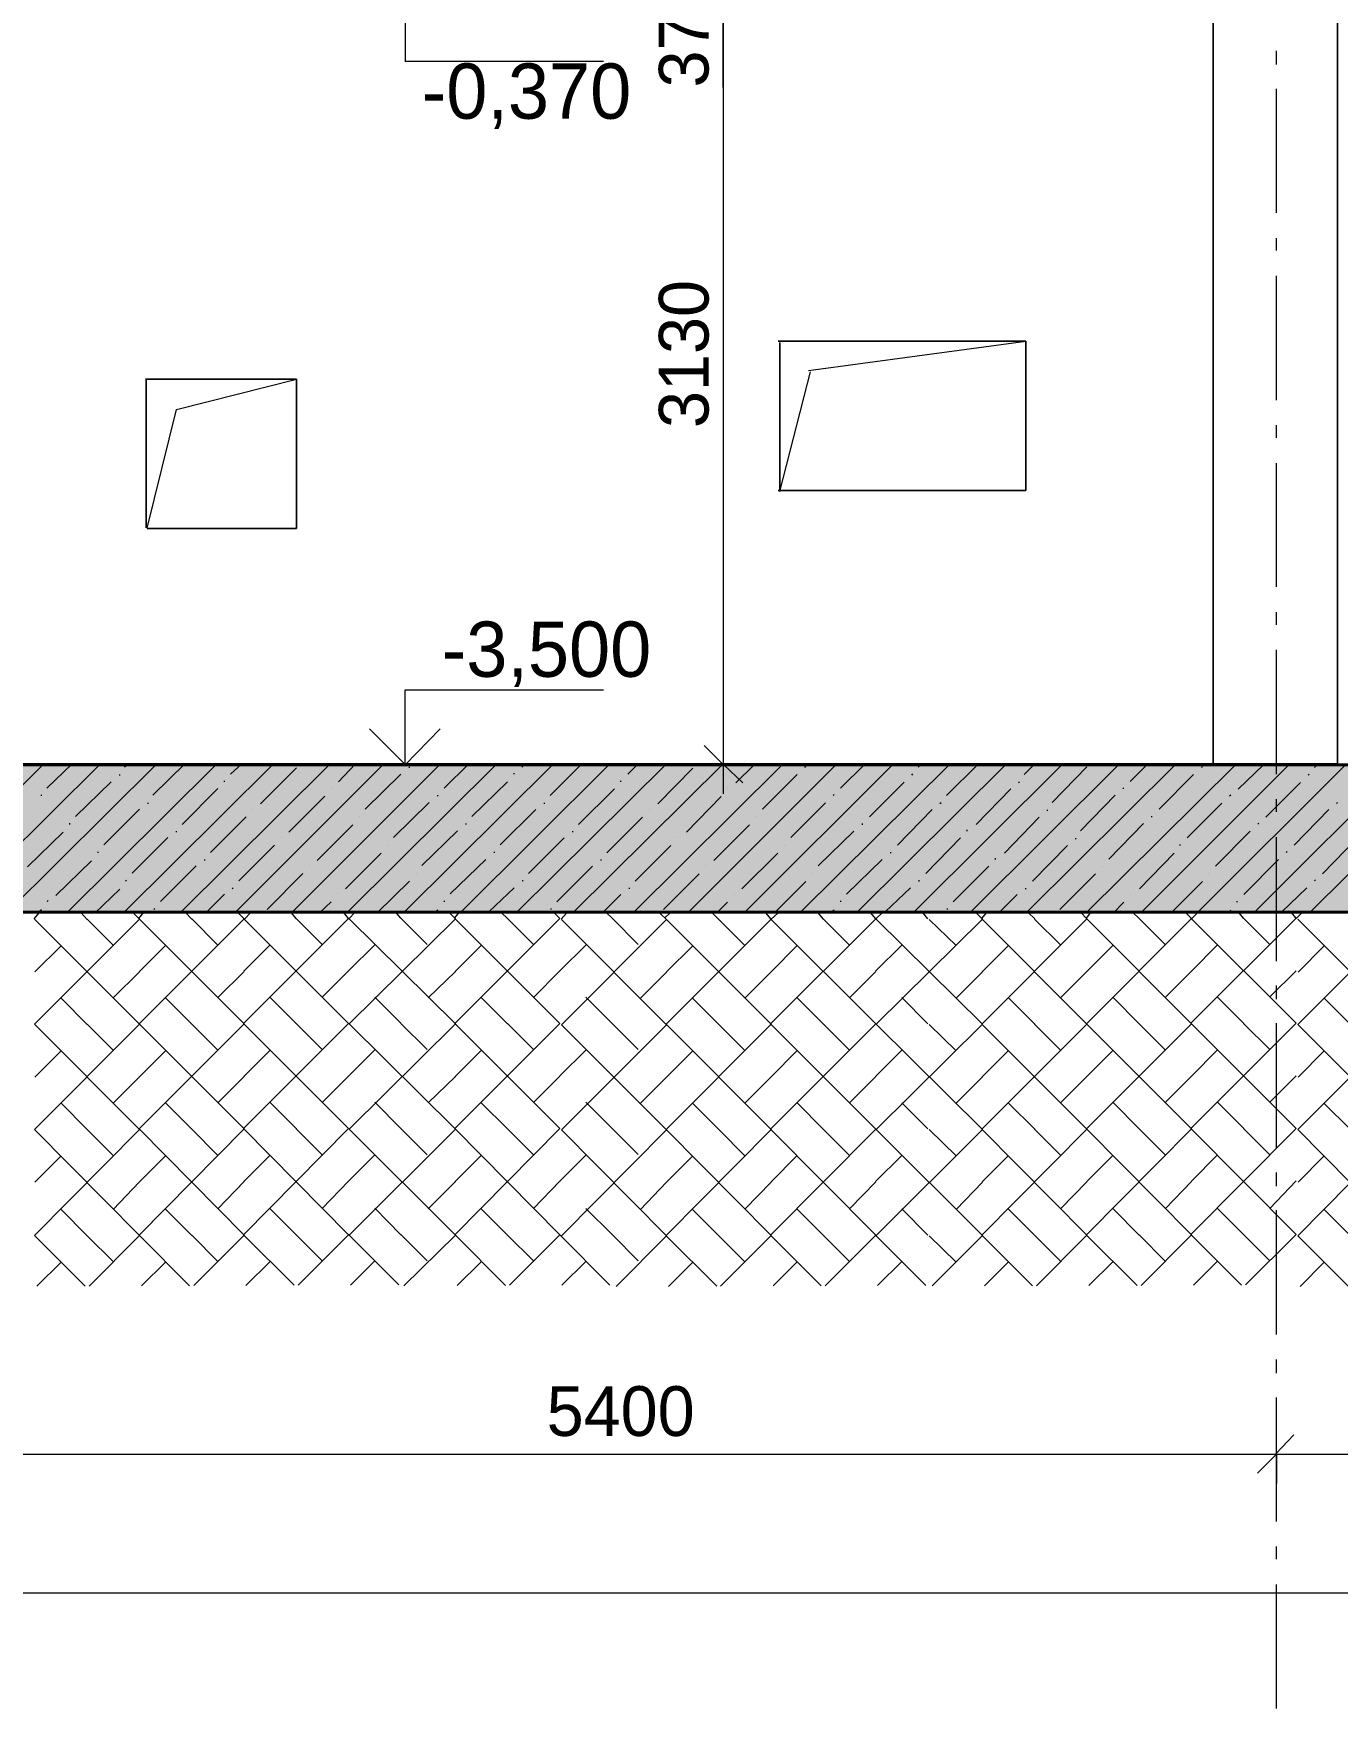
# Model space of a CAD drawing. Header units: millimetres. Extents: x -135211 to 49383, y -8033 to 228499.
# Drawn here: x -22950 to -17697, y -463 to 6284 of the extents above; entities that cross this region are included whole.
import ezdxf

# ---------------------------------------------------------------- set-up
doc = ezdxf.new("R2010")
doc.units = ezdxf.units.MM
doc.layers.add('PDF _Геометрия', color=7, linetype='Continuous', true_color=0x1d1d1d)
doc.layers.add('PDF _Сплошная заливка', color=7, linetype='Continuous', true_color=0xffffff)
doc.layers.add('PDF _Текст', color=7, linetype='Continuous')

msp = doc.modelspace()

# ---------------------------------------------------------------- hatches: boundary and pattern name
at = {"layer": 'PDF _Сплошная заливка', "transparency": 33554559}
h = msp.add_hatch(color=256, dxfattribs=at)
h.paths.add_polyline_path([(-50950.6, 2746.2), (-50950.6, 3341.5), (-104045.4, 3341.5), (-104045.4, 2746.2)])
h.paths.add_polyline_path([(-26352.2, 3341.5), (-26352.2, 2746.2), (646.3, 2746.2), (646.3, 3341.5), (-4602.7, 3341.5), (-4602.7, 3279.5), (-4848.3, 3279.5), (-4848.3, 3341.5)])
h.paths.add_polyline_path([(-26398.8, 2746.2), (-26398.8, 3341.5), (-50899.8, 3341.5), (-50899.8, 2746.2)])

# ---------------------------------------------------------------- linework, layer by layer
at = {"layer": 'PDF _Геометрия', "color": 7, "lineweight": 9}
for points in [[(-20171.7, 19240.2), (-20171.7, 15239.7), (-20171.7, 14922.3), (-20171.7, 11040.4), (-20171.7, 10722.9), (-20171.7, 6841), (-20171.7, 6472.9), (-20171.7, 3221.2)], [(-20171.7, 6066.6), (-20171.7, 6506.9), (-20171.7, 6658.8)], [(-18197.5, 3342), (-18197.5, 6474.4), (-18197.5, 3342), (-23099.2, 3342)], [(-22375.5, 6471.7), (-21452.7, 6471.7), (-21452.7, 6171.4)], [(-17697.4, 3341.8), (-17697.4, 6474), (-17697.4, 3341.8), (-18197, 3341.8)], [(-17943.1, 6158.3), (-17943.1, 6213.3)], [(-21454.6, 6172), (-20654.3, 6172)], [(-17943.1, 5561.4), (-17943.1, 6060.9)], [(-17943.1, 5409), (-17943.1, 5459.8)], [(-17943.1, 4807.5), (-17943.1, 5307.5)], [(-19828.3, 4925.9), (-18952.1, 5044.3), (-19951, 5044.3), (-18952.1, 5044.3), (-18952.1, 4442.9), (-19951, 4442.9), (-18952.1, 4442.9), (-18952.1, 5044.3)], [(-22374.2, 4769.2), (-21891.4, 4891.4), (-22492.4, 4891.4), (-21891.4, 4891.4), (-21891.4, 4290.5), (-22492.4, 4290.5), (-21891.4, 4290.5), (-21891.4, 4891.4)], [(-19943.2, 4438.5), (-19820.7, 4921.3)], [(-22492.3, 4290.8), (-22374, 4768.8)], [(-17943.1, 4655.5), (-17943.1, 4706.4)], [(-17943.1, 4054.4), (-17943.1, 4553.7)], [(-17943.1, 3901.7), (-17943.1, 3952.6)], [(-17943.1, 3300.6), (-17943.1, 3800.6)], [(-21757.8, 3339.1), (-21452.7, 3339.1), (-21452.7, 3639.4)], [(-21454.6, 3640.6), (-20654.3, 3640.6)], [(251.1, 3341.6), (640.3, 3341.6), (640.3, 2744.7), (-104032.8, 2744.7)], [(-22327.3, 3340.7), (-21759.8, 3340.7)], [(-21604.2, 3338.2), (-21303.5, 3338.2)], [(-20171.7, 3339.8), (-20290.3, 3339.8)], [(-20171.9, 3340.8), (-20066.4, 3340.8)], [(-17943.1, 3148.6), (-17943.1, 3199.5)], [(-17943.1, 2547.5), (-17943.1, 3046.7)], [(-17943.1, 2394.7), (-17943.1, 2449.9)], [(-17943.1, 1793.7), (-17943.1, 2297.2)], [(-17943.1, 1641.6), (-17943.1, 1696.1)], [(-17943.1, 1044.1), (-17943.1, 1544)], [(-17943.1, 887.8), (-17943.1, 943)], [(-17943.1, 291), (-17943.1, 790.2)], [(-17943.1, 561.8), (-17943.1, 667.9)], [(-23345, 561.8), (-17943.1, 561.8), (-17943.1, 443)], [(-17941.9, 561.4), (-11994.3, 561.4), (-11994.3, 442.4)], [(-17943.1, 138.2), (-17943.1, 189.2)], [(-103561.8, 3.2), (175.3, 3.2)], [(-17943.1, -462.8), (-17943.1, 37.1)]]:
    msp.add_lwpolyline(points, dxfattribs=at)
at = {"layer": 'PDF _Геометрия', "color": 7, "lineweight": 40}
for points in [[(-26094.2, 6470.2), (-7844.2, 6470.2), (-7844.2, 3337.5), (-26094.2, 3337.5)], [(-26349.7, 2744.6), (649.1, 2744.6), (649.1, 3341.5), (149.8, 3341.5)]]:
    msp.add_lwpolyline(points, dxfattribs=at)
at = {"layer": 'PDF _Геометрия', "color": 7, "lineweight": 9}
for points in [[(-19943.6, 5039.3), (-19943.6, 4438.3)], [(-22496.8, 4894.7), (-22496.8, 4293)]]:
    msp.add_lwpolyline(points, close=True, dxfattribs=at)
at = {"layer": 'PDF _Геометрия', "color": 7, "lineweight": 18}
for points in [[(-21452.7, 3339.1), (-21596.7, 3483.1)], [(-21452.4, 3338.4), (-21312.3, 3482.6)], [(-20171.7, 3339.8), (-20248, 3416.1)], [(-20169.1, 3338.3), (-20092.7, 3266.1)], [(-17945.1, 563.3), (-17872.9, 639)], [(-17943.1, 561.8), (-18019.5, 485.5)]]:
    msp.add_lwpolyline(points, dxfattribs=at)
at = {"layer": 'PDF _Геометрия', "lineweight": 9}
for points in [[(-23510.1, 2745.4), (-22909.2, 3342.2)], [(-23281.8, 2745.7), (-22681.1, 3342.4)], [(-23054.3, 2745.9), (-22452.9, 3342.5)], [(-22896.7, 3244.7), (-22795.1, 3342.2)], [(-22817.3, 2740.2), (-22216, 3337.4)], [(-22589, 2740.3), (-21987.9, 3337.4)], [(-22584, 3329.8), (-22567, 3342.7)], [(-22470.2, 3215.9), (-22338.9, 3343.1)], [(-22360.8, 2741.1), (-21759.8, 3337.9)], [(-22157.1, 3300.5), (-22110.8, 3342.7)], [(-22137.1, 2744), (-21540.4, 3340.7)], [(-22035.5, 3181.4), (-21891.4, 3325.5)], [(-21908.9, 2744.6), (-21312.3, 3341.1)], [(-21722.3, 3269.2), (-21654.5, 3341.1)], [(-21685.4, 2745.1), (-21084.2, 3341.5)], [(-21457.1, 2744.8), (-20856.1, 3341.7)], [(-21435.2, 3325.7), (-21435.2, 3330.5)], [(-21295.8, 3244.3), (-21198.3, 3341.2)], [(-21228.8, 2745.1), (-20627.9, 3342.6)], [(-21001.2, 2745.4), (-20399.8, 3342.6)], [(-20982.5, 3328.8), (-20970.1, 3341.9)], [(-20869, 3214.8), (-20742, 3342.4)], [(-20772.9, 2746.2), (-20171.7, 3342.6)], [(-20556.1, 3300), (-20513.9, 3342.2)], [(-20535.9, 2740.6), (-19934.8, 3337.5)], [(-20434.5, 3180.6), (-20294.5, 3324.6)], [(-20312.1, 2744.1), (-19715.4, 3340.8)], [(-20121.1, 3265.7), (-20048.9, 3337.2)], [(-20084.5, 2744), (-19487.3, 3341.2)], [(-19860.4, 2744.4), (-19259.2, 3341.4)], [(-19842.4, 3327.7), (-19838.3, 3332.6)], [(-19699, 3243.4), (-19601.4, 3340.9)], [(-19632.1, 2744.7), (-19031.1, 3341.5)], [(-19403.7, 2744.9), (-18802.9, 3342.2)], [(-19385.8, 3328.3), (-19373.3, 3340.9)], [(-19271.8, 3214.7), (-19145.1, 3341.4)], [(-19176.1, 2745), (-18574.8, 3342.1)], [(-18959.1, 3299.7), (-18917, 3341.8)], [(-18947.8, 2745.7), (-18346.7, 3342.6)], [(-18846.2, 3186), (-18706.4, 3330.1)], [(-18710.7, 2740.7), (-18109.8, 3337.3)], [(-18532.6, 3270.5), (-18460.8, 3342.3)], [(-18487.5, 2743.8), (-17890.4, 3340.2)], [(-18259.2, 2744.1), (-17662.3, 3341)], [(-18245.6, 3327.4), (-18241.4, 3331.6)], [(-18097.5, 3239.8), (-17995.7, 3337.4)], [(-18030.8, 2744.3), (-17434.2, 3340.9)], [(-17807.4, 2744.3), (-17206.1, 3341.4)], [(-17789.1, 3327.8), (-17776.4, 3340.5)], [(-22781, 3129.7), (-22637.2, 3269.4)], [(-22602.1, 3295.2), (-22602.1, 3299.3)], [(-22351, 3098.1), (-22207.3, 3242.5)], [(-22180.9, 3270.1), (-22180.9, 3274.2)], [(-21751, 3242.6), (-21751, 3242.6)], [(-21614.2, 3160), (-21470.3, 3299.8)], [(-21184.1, 3129.3), (-21040.3, 3269)], [(-21014, 3300.8), (-21014, 3304.9)], [(-20754.1, 3097.8), (-20610.4, 3241.4)], [(-20584.1, 3269.3), (-20584.1, 3273.5)], [(-20154.1, 3242.5), (-20154.1, 3242.5)], [(-20013.1, 3159.7), (-19873.4, 3299.5)], [(-19583, 3128.2), (-19443.4, 3267.8)], [(-19412.5, 3297), (-19408.4, 3301.2)], [(-19152.9, 3097.1), (-19013.5, 3241.4)], [(-18982.6, 3266), (-18978.4, 3270.2)], [(-18561.5, 3244.5), (-18557.3, 3244.5)], [(-18416.1, 3159.2), (-18276.5, 3298.8)], [(-17986, 3127.9), (-17846.6, 3267.3)], [(-17815.7, 3296.1), (-17811.5, 3300.4)], [(-22918, 3212.7), (-22918, 3216.8)], [(-22488, 3181.4), (-22488, 3185.5)], [(-21921.6, 3067.1), (-21777.3, 3211.3)], [(-21500.3, 3045.8), (-21356.2, 3185.8)], [(-21321.1, 3211.6), (-21321.1, 3215.7)], [(-20891.2, 3180.5), (-20891.2, 3184.6)], [(-20319.8, 3066.7), (-20180.5, 3210.3)], [(-19899.2, 3045.3), (-19759.3, 3185.2)], [(-19728.4, 3214.2), (-19724.2, 3218.4)], [(-19298.5, 3182.8), (-19294.3, 3187)], [(-18732.3, 3072), (-18592.4, 3215.4)], [(-18302.2, 3044.5), (-18162.4, 3184.3)], [(-18131.6, 3213.6), (-18127.3, 3217.8)], [(-17701.7, 3182.4), (-17697.4, 3186.6)], [(-22667.1, 3015.7), (-22523.1, 3159.7)], [(-22237, 2984.3), (-22093.2, 3128.1)], [(-22066.9, 3159.9), (-22066.9, 3159.9)], [(-21637, 3129.1), (-21637, 3129.1)], [(-21070.2, 3015.2), (-20926.3, 3158.5)], [(-20640.2, 2983.7), (-20496.3, 3127.6)], [(-20470, 3159.6), (-20470, 3159.6)], [(-20040.1, 3128.1), (-20040.1, 3128.1)], [(-19469.1, 3014.5), (-19329.4, 3158.5)], [(-19039, 2982.8), (-18899.5, 3127.3)], [(-18868.6, 3156.1), (-18864.4, 3156.1)], [(-18447.4, 3130.5), (-18443.2, 3130.5)], [(-17872.1, 3013.9), (-17732.5, 3157.8)], [(-22974.5, 2926.6), (-22830.2, 3066.7)], [(-22803.9, 3098.1), (-22803.9, 3102.8)], [(-22553.2, 2901.1), (-22409.1, 3045.2)], [(-22374, 3066.9), (-22374, 3071)], [(-21952.8, 3046.2), (-21952.8, 3046.2)], [(-21807, 2953.3), (-21663.3, 3097)], [(-21386.4, 2932.2), (-21242.1, 3071.6)], [(-21207, 3097.5), (-21207, 3101.6)], [(-20956.3, 2901), (-20812.2, 3044.4)], [(-20777.1, 3066.4), (-20777.1, 3070.6)], [(-20355.9, 3045), (-20355.9, 3045)], [(-20210.1, 2952.8), (-20066.4, 3096.5)], [(-19789.5, 2931.5), (-19645.3, 3070.8)], [(-19610.2, 3097), (-19610.2, 3101.2)], [(-19355.2, 2900.1), (-19215.3, 3044.2)], [(-19189, 3071.4), (-19189, 3075.6)], [(-18754.5, 3041.9), (-18750.3, 3041.9)], [(-18617.7, 2957.8), (-18478.3, 3101.4)], [(-18188.3, 2930.4), (-18048.4, 3070.3)], [(-18017.5, 3099), (-18013.3, 3103.2)], [(-17758.1, 2899.2), (-17618.4, 3043.2)], [(-22689.8, 2984.1), (-22689.8, 2988.1)], [(-22123.1, 2870.3), (-21979.1, 3014.3)], [(-21693.1, 2838.9), (-21549.2, 2982.7)], [(-21522.9, 3014.8), (-21522.9, 3014.8)], [(-21093, 2983.3), (-21093, 2987.4)], [(-20526.2, 2869.6), (-20382.3, 3013.6)], [(-20096.2, 2838.1), (-19952.3, 2982.6)], [(-19926, 3014.3), (-19926, 3014.3)], [(-19496.1, 2982.6), (-19496.1, 2986.8)], [(-18925.1, 2869.2), (-18785.4, 3013.1)], [(-18495, 2838), (-18355.5, 2981.7)], [(-18333.4, 3016.4), (-18329.1, 3016.4)], [(-17903.5, 2985), (-17899.2, 2989.2)], [(-22859.9, 2812.3), (-22716.2, 2952)], [(-22439.3, 2787), (-22295, 2931.2)], [(-22259.9, 2953), (-22259.9, 2957.1)], [(-21838.8, 2931.7), (-21838.8, 2931.7)], [(-21271.8, 2817.8), (-21128.1, 2957.4)], [(-20842.4, 2786.7), (-20698.1, 2930.3)], [(-20663, 2952.3), (-20663, 2956.5)], [(-20241.9, 2931), (-20241.9, 2931)], [(-19674.9, 2816.9), (-19531.2, 2957.1)], [(-19245.5, 2785.6), (-19101.3, 2929.8)], [(-19074.9, 2957.1), (-19074.9, 2961.9)], [(-18645, 2930.5), (-18645, 2930.5)], [(-18074.3, 2816.3), (-17934.3, 2956.3)], [(-22703.9, 2740.8), (-22602.1, 2837.8)], [(-22579.8, 2870), (-22575.8, 2874)], [(-22149.9, 2839), (-22145.9, 2843.1)], [(-22009.2, 2755.7), (-21865.1, 2899.8)], [(-21566.1, 2741.4), (-21435.2, 2869)], [(-21408.8, 2900.4), (-21408.8, 2900.4)], [(-21115.9, 2746), (-21014, 2843.1)], [(-20978.9, 2869), (-20978.9, 2873.9)], [(-20549, 2838.2), (-20549, 2842.3)], [(-20412.3, 2755.5), (-20268.2, 2899.6)], [(-19965.6, 2741.4), (-19838.3, 2868)], [(-19812, 2899.7), (-19812, 2899.7)], [(-19519, 2745.5), (-19417.1, 2842.5)], [(-19382, 2868.8), (-19382, 2873)], [(-18952.1, 2837.7), (-18952.1, 2841.9)], [(-18815.4, 2754.8), (-18671.3, 2898.8)], [(-18368.4, 2740.6), (-18241.4, 2867.5)], [(-18215.1, 2899.4), (-18215.1, 2899.4)], [(-17922.2, 2744.5), (-17820.3, 2842.2)], [(-17789.4, 2870.9), (-17785.2, 2875.2)], [(-22895.7, 2787.2), (-22891.6, 2791.3)], [(-22253.1, 2745), (-22180.9, 2817.2)], [(-21797.5, 2743.5), (-21751, 2785.9)], [(-21724.7, 2817.8), (-21724.7, 2817.8)], [(-21294.8, 2786.7), (-21294.8, 2790.8)], [(-20655.9, 2744.2), (-20584.1, 2816.1)], [(-20196.5, 2743.2), (-20154.1, 2785.5)], [(-20127.8, 2817), (-20127.8, 2817)], [(-19697.9, 2785.7), (-19697.9, 2789.9)], [(-19059.4, 2743.9), (-18987.2, 2816.1)], [(-18599.5, 2742.2), (-18557.3, 2784.4)], [(-18530.9, 2816.2), (-18530.9, 2816.2)], [(-18101, 2785.2), (-18101, 2789.4)], [(-22934.9, 2742.5), (-22918, 2755.3)], [(-22465.8, 2755.8), (-22461.7, 2759.8)], [(-21338.3, 2742.1), (-21321.1, 2754.5)], [(-20864.8, 2755.4), (-20864.8, 2759.5)], [(-19740.9, 2741.4), (-19724.2, 2754)], [(-19268, 2754.9), (-19268, 2759.1)], [(-18140, 2740.5), (-18127.3, 2753.3)]]:
    msp.add_lwpolyline(points, dxfattribs=at)
at = {"layer": 'PDF _Геометрия', "color": 28, "lineweight": 9, "true_color": 0x0e0e0e}
for points in [[(-22947.7, 2717.2), (-22926.7, 2742.9)], [(-22946.2, 1442.4), (-22523.1, 1869.5), (-22946.2, 2293.2), (-22523.1, 2716.3), (-22548.3, 2741.4)], [(-22726.2, 1238.7), (-22523.1, 1442.4), (-22946.2, 1869.5), (-22523.1, 2293.2), (-22946.2, 2716.3)], [(-22733.7, 2715.5), (-22758.8, 2741.3)], [(-22628.4, 2610.4), (-22734.3, 2716.2)], [(-22526.6, 2718.9), (-22505.6, 2744.1)], [(-22525.3, 1443.4), (-22102, 1871.5), (-22525.3, 2294.8), (-22102, 2718.1), (-22127.2, 2743.3)], [(-22305.1, 1240.3), (-22102, 1443.4), (-22525.3, 1871.5), (-22102, 2294.8), (-22525.3, 2718.1)], [(-22523.1, 2716.3), (-22523.1, 2716.3)], [(-22523.1, 2716.3), (-22523.1, 2716.3)], [(-22312.6, 2716.9), (-22337.7, 2742.8)], [(-22207.3, 2611.9), (-22312.8, 2717.4)], [(-22104.4, 1445.2), (-21680.8, 1872.8), (-22104.4, 2295.7), (-21680.8, 2719.2), (-21702, 2744.5)], [(-21884, 1242), (-21680.8, 1445.2), (-22104.4, 1872.8), (-21680.8, 2295.7), (-22104.4, 2719.2)], [(-22102, 2718.1), (-22102, 2718.1)], [(-22102, 2718.1), (-22102, 2718.1)], [(-22100.9, 2717), (-22075.7, 2742.3)], [(-21891.4, 2718.4), (-21912.6, 2743.6)], [(-21786.1, 2612.8), (-21892.1, 2718.7)], [(-21680.8, 2719.2), (-21680.8, 2719.2)], [(-21680.8, 2719.2), (-21680.8, 2719.2)], [(-21679.8, 2718.3), (-21654.5, 2744.3)], [(-21678.1, 1443.3), (-21250.9, 1871.2), (-21678.1, 2294.3), (-21250.9, 2717.4), (-21276.3, 2742.8)], [(-21458.3, 1240), (-21250.9, 1443.3), (-21678.1, 1871.2), (-21250.9, 2294.3), (-21678.1, 2717.4)], [(-21470.3, 2719.9), (-21491.5, 2745.3)], [(-21365, 2614.4), (-21470.6, 2720.1)], [(-21254.6, 2720.3), (-21233.4, 2745.8)], [(-21253.1, 1444.6), (-20829.7, 1872.7), (-21253.1, 2296.1), (-20829.7, 2719.4), (-20855.3, 2744.2)], [(-21033.1, 1241.9), (-20829.7, 1444.6), (-21253.1, 1872.7), (-20829.7, 2296.1), (-21253.1, 2719.4)], [(-21250.9, 2717.4), (-21250.9, 2717.4)], [(-21250.9, 2717.4), (-21250.9, 2717.4)], [(-21040.3, 2718.5), (-21065.8, 2743.9)], [(-20935, 2613.1), (-21041.1, 2718.5)], [(-20829.7, 2719.4), (-20829.7, 2719.4)], [(-20829.7, 2719.4), (-20829.7, 2719.4)], [(-20824.8, 2716), (-20803.4, 2740.8)], [(-20823.4, 1440.8), (-20399.8, 1867.8), (-20823.4, 2291.4), (-20399.8, 2714.9), (-20425.4, 2739.8)], [(-20603.3, 1237.3), (-20399.8, 1440.8), (-20823.4, 1867.8), (-20399.8, 2291.4), (-20823.4, 2714.9)], [(-20619.2, 2720.1), (-20644.7, 2745)], [(-20513.9, 2614.2), (-20619.7, 2719.9)], [(-20407.9, 2720.1), (-20382.3, 2745)], [(-20401.7, 1442.2), (-19978.7, 1869.4), (-20401.7, 2293.1), (-19978.7, 2716.2), (-19999.5, 2741.9)], [(-20182.2, 1238.7), (-19978.7, 1442.2), (-20401.7, 1869.4), (-19978.7, 2293.1), (-20401.7, 2716.2)], [(-20399.8, 2714.9), (-20399.8, 2714.9)], [(-20399.8, 2714.9), (-20399.8, 2714.9)], [(-20189.2, 2715.3), (-20214.9, 2741)], [(-20084, 2610.2), (-20189.4, 2715.7)], [(-19980.7, 1443.6), (-19557.5, 1871), (-19980.7, 2294.2), (-19557.5, 2717.4), (-19578.4, 2743.2)], [(-19760.4, 1240), (-19557.5, 1443.6), (-19980.7, 1871), (-19557.5, 2294.2), (-19980.7, 2717.4)], [(-19978.7, 2716.2), (-19978.7, 2716.2)], [(-19978.7, 2716.2), (-19978.7, 2716.2)], [(-19978.1, 2715.8), (-19952.3, 2740.8)], [(-19768.1, 2716.9), (-19789, 2742.6)], [(-19662.8, 2611.2), (-19768.7, 2717.1)], [(-19557.5, 2717.4), (-19557.5, 2717.4)], [(-19557.5, 2717.4), (-19557.5, 2717.4)], [(-19556.3, 2717.2), (-19531.2, 2742.3)], [(-19555.2, 1441.9), (-19127.6, 1869.6), (-19555.2, 2293), (-19127.6, 2716.4), (-19152.8, 2741.6)], [(-19330.5, 1239), (-19127.6, 1441.9), (-19555.2, 1869.6), (-19127.6, 2293), (-19555.2, 2716.4)], [(-19346.9, 2718.4), (-19367.9, 2743.6)], [(-19232.9, 2610), (-19342.7, 2715.6)], [(-19131, 2718.4), (-19110, 2743.6)], [(-19130, 1443.2), (-18706.4, 1871), (-19130, 2293.9), (-18706.4, 2717.5), (-18731.7, 2742.8)], [(-18909.4, 1240.2), (-18706.4, 1443.2), (-19130, 1871), (-18706.4, 2293.9), (-19130, 2717.5)], [(-19127.6, 2716.4), (-19127.6, 2716.4)], [(-19127.6, 2716.4), (-19127.6, 2716.4)], [(-18917, 2717.1), (-18942.2, 2742.3)], [(-18811.7, 2611.6), (-18917.7, 2716.9)], [(-18710, 2719.6), (-18688.9, 2744.9)], [(-18708.3, 1444.5), (-18285.3, 1872.4), (-18708.3, 2295.5), (-18285.3, 2719.2), (-18310.7, 2744.6)], [(-18488.3, 1241.4), (-18285.3, 1444.5), (-18708.3, 1872.4), (-18285.3, 2295.5), (-18708.3, 2719.2)], [(-18706.4, 2717.5), (-18706.4, 2717.5)], [(-18706.4, 2717.5), (-18706.4, 2717.5)], [(-18495.9, 2718.5), (-18521.2, 2743.8)], [(-18390.6, 2612.4), (-18496.2, 2718.8)], [(-18287.3, 1446.3), (-17864.1, 1873.7), (-18287.3, 2296.9), (-17864.1, 2720), (-17885.3, 2745.5)], [(-18067.2, 1243.2), (-17864.1, 1446.3), (-18287.3, 1873.7), (-17864.1, 2296.9), (-18287.3, 2720)], [(-18285.3, 2719.2), (-18285.3, 2719.2)], [(-18285.3, 2719.2), (-18285.3, 2719.2)], [(-18284.3, 2718.6), (-18259, 2744)], [(-18074.7, 2719.7), (-18095.9, 2745.1)], [(-17969.4, 2613.8), (-18075.5, 2719.8)], [(-17864.1, 2720), (-17864.1, 2720)], [(-17864.1, 2720), (-17864.1, 2720)], [(-17863.3, 2719.6), (-17837.8, 2745.1)], [(-17857.5, 1441.6), (-17434.2, 1869.2), (-17857.5, 2292.5), (-17434.2, 2715.9), (-17455.5, 2741.4)], [(-17637.3, 1238.5), (-17434.2, 1441.6), (-17857.5, 1869.2), (-17434.2, 2292.5), (-17857.5, 2715.9)], [(-22944.6, 2503.8), (-22839, 2609.4)], [(-22523.9, 2505.2), (-22417.8, 2611.2)], [(-22102.4, 2506.6), (-21996.7, 2612.4)], [(-21681.7, 2508.2), (-21575.5, 2613.7)], [(-21251.5, 2506.1), (-21145.6, 2612)], [(-20830, 2507.8), (-20724.5, 2613.4)], [(-20400.5, 2503.8), (-20294.5, 2609.1)], [(-19979.1, 2504.8), (-19873.4, 2610.4)], [(-19558.3, 2506.4), (-19452.2, 2611.8)], [(-19128.1, 2504.4), (-19022.3, 2610.9)], [(-18707.3, 2505.9), (-18601.1, 2612.1)], [(-18285.8, 2507.3), (-18180, 2613.2)], [(-17855.6, 2503), (-17750.1, 2609.3)], [(-22629.1, 2399.2), (-22523.1, 2504.4)], [(-22207.6, 2400.4), (-22102, 2506.1)], [(-21786.9, 2401.7), (-21680.8, 2507.8)], [(-21360.8, 2400.1), (-21250.9, 2505.9)], [(-20935.9, 2401.5), (-20829.7, 2507.7)], [(-20505.7, 2397.3), (-20399.8, 2503.2)], [(-20084.3, 2398.7), (-19978.7, 2504.3)], [(-19663.5, 2400.2), (-19557.5, 2506.1)], [(-19233.3, 2398.7), (-19127.6, 2504.4)], [(-18812.5, 2400), (-18706.4, 2506.1)], [(-18391, 2401.2), (-18285.3, 2507)], [(-17970.3, 2403), (-17864.1, 2508.4)], [(-22733.7, 2292.6), (-22839.4, 2398.3)], [(-22312.6, 2293.7), (-22418.7, 2399.9)], [(-21891.4, 2295), (-21997.3, 2400.8)], [(-21470.3, 2296.9), (-21575.8, 2402.5)], [(-21040.3, 2295.3), (-21146.3, 2400.5)], [(-20619.2, 2296.7), (-20724.8, 2402.4)], [(-20189.2, 2292.3), (-20295.3, 2397.7)], [(-19768.1, 2293.8), (-19873.9, 2399.5)], [(-19346.9, 2295.1), (-19452.4, 2400.6)], [(-18917, 2293.6), (-19022.9, 2399.4)], [(-18495.9, 2294.8), (-18601.4, 2400.4)], [(-18074.7, 2295.9), (-18180.6, 2401.9)], [(-17644.8, 2292), (-17750.4, 2397.6)], [(-22207.3, 2188.3), (-22312.8, 2293.8)], [(-22102, 2294.8), (-22102, 2294.8)], [(-22102, 2294.8), (-22102, 2294.8)], [(-21786.1, 2189.6), (-21892.1, 2295.6)], [(-21680.8, 2295.7), (-21680.8, 2295.7)], [(-21680.8, 2295.7), (-21680.8, 2295.7)], [(-21365, 2191.1), (-21470.6, 2296.7)], [(-21250.9, 2294.3), (-21250.9, 2294.3)], [(-21250.9, 2294.3), (-21250.9, 2294.3)], [(-20935, 2189.5), (-21041.1, 2295.6)], [(-20829.7, 2296.1), (-20829.7, 2296.1)], [(-20829.7, 2296.1), (-20829.7, 2296.1)], [(-20513.9, 2191), (-20619.7, 2296.8)], [(-19662.8, 2188.4), (-19768.7, 2294.3)], [(-19557.5, 2294.2), (-19557.5, 2294.2)], [(-19557.5, 2294.2), (-19557.5, 2294.2)], [(-18706.4, 2293.9), (-18706.4, 2293.9)], [(-18706.4, 2293.9), (-18706.4, 2293.9)], [(-18390.6, 2189), (-18496.2, 2295.4)], [(-18285.3, 2295.5), (-18285.3, 2295.5)], [(-18285.3, 2295.5), (-18285.3, 2295.5)], [(-17969.4, 2191), (-18075.5, 2296.3)], [(-17864.1, 2296.9), (-17864.1, 2296.9)], [(-17864.1, 2296.9), (-17864.1, 2296.9)], [(-22628.4, 2187), (-22734.3, 2292.9)], [(-22523.1, 2293.2), (-22523.1, 2293.2)], [(-22523.1, 2293.2), (-22523.1, 2293.2)], [(-20399.8, 2291.4), (-20399.8, 2291.4)], [(-20399.8, 2291.4), (-20399.8, 2291.4)], [(-20084, 2186.8), (-20189.4, 2292.3)], [(-19978.7, 2293.1), (-19978.7, 2293.1)], [(-19978.7, 2293.1), (-19978.7, 2293.1)], [(-19232.9, 2186.3), (-19342.7, 2292.5)], [(-19127.6, 2293), (-19127.6, 2293)], [(-19127.6, 2293), (-19127.6, 2293)], [(-18811.7, 2187.7), (-18917.7, 2293.7)], [(-22944.6, 2080.6), (-22839, 2186.2)], [(-22523.9, 2081.7), (-22417.8, 2187.7)], [(-22102.4, 2082.9), (-21996.7, 2188.7)], [(-21681.7, 2084.3), (-21575.5, 2190.4)], [(-21251.5, 2083.3), (-21145.6, 2189.2)], [(-20830, 2084.8), (-20724.5, 2190.4)], [(-20400.5, 2079.8), (-20294.5, 2185.8)], [(-19979.1, 2081.3), (-19873.4, 2187.7)], [(-19558.3, 2082.8), (-19452.2, 2188.9)], [(-19128.1, 2081.3), (-19022.3, 2187.1)], [(-18707.3, 2082.7), (-18601.1, 2188.8)], [(-18285.8, 2083.9), (-18180, 2189.8)], [(-17855.6, 2080.1), (-17750.1, 2185.7)], [(-22629.1, 1975.4), (-22523.1, 2081.4)], [(-22207.6, 1977.1), (-22102, 2082.8)], [(-21786.9, 1978.2), (-21680.8, 2084.3)], [(-21360.8, 1977), (-21250.9, 2082.8)], [(-20935.9, 1978.2), (-20829.7, 2084.4)], [(-20505.7, 1973.7), (-20399.8, 2079.6)], [(-20084.3, 1975.7), (-19978.7, 2081.3)], [(-19663.5, 1976.9), (-19557.5, 2082.9)], [(-19233.3, 1975.2), (-19127.6, 2080.9)], [(-18812.5, 1976.4), (-18706.4, 2082.5)], [(-18391, 1978.2), (-18285.3, 2083.9)], [(-17970.3, 1979.1), (-17864.1, 2085.3)], [(-22733.7, 1869), (-22839.4, 1974.7)], [(-22312.6, 1870.6), (-22418.7, 1976)], [(-21891.4, 1871.5), (-21997.3, 1977.4)], [(-21470.3, 1873.3), (-21575.8, 1978.9)], [(-21040.3, 1872.1), (-21146.3, 1977.3)], [(-20619.2, 1873.3), (-20724.8, 1978.9)], [(-20189.2, 1868.7), (-20295.3, 1974.8)], [(-19768.1, 1869.9), (-19873.9, 1976.4)], [(-19346.9, 1871.8), (-19452.4, 1977.3)], [(-18917, 1870), (-19022.9, 1975.9)], [(-18495.9, 1871.8), (-18601.4, 1977.4)], [(-18074.7, 1872.8), (-18180.6, 1978.8)], [(-17644.8, 1868.7), (-17750.4, 1974.4)], [(-22628.4, 1763.7), (-22734.3, 1869.5)], [(-22523.1, 1869.5), (-22523.1, 1869.5)], [(-22523.1, 1869.5), (-22523.1, 1869.5)], [(-22207.3, 1764.7), (-22312.8, 1870.9)], [(-22102, 1871.5), (-22102, 1871.5)], [(-22102, 1871.5), (-22102, 1871.5)], [(-21786.1, 1766.5), (-21892.1, 1872.5)], [(-21680.8, 1872.8), (-21680.8, 1872.8)], [(-21680.8, 1872.8), (-21680.8, 1872.8)], [(-21365, 1767.7), (-21470.6, 1873.4)], [(-21250.9, 1871.2), (-21250.9, 1871.2)], [(-21250.9, 1871.2), (-21250.9, 1871.2)], [(-20935, 1765.9), (-21041.1, 1872)], [(-20829.7, 1872.7), (-20829.7, 1872.7)], [(-20829.7, 1872.7), (-20829.7, 1872.7)], [(-20513.9, 1767.9), (-20619.7, 1873.7)], [(-20399.8, 1867.8), (-20399.8, 1867.8)], [(-20399.8, 1867.8), (-20399.8, 1867.8)], [(-20084, 1763.5), (-20189.4, 1869)], [(-19978.7, 1869.4), (-19978.7, 1869.4)], [(-19978.7, 1869.4), (-19978.7, 1869.4)], [(-19662.8, 1764.8), (-19768.7, 1870.7)], [(-19557.5, 1871), (-19557.5, 1871)], [(-19557.5, 1871), (-19557.5, 1871)], [(-19232.9, 1763.2), (-19342.7, 1868.8)], [(-19127.6, 1869.6), (-19127.6, 1869.6)], [(-19127.6, 1869.6), (-19127.6, 1869.6)], [(-18811.7, 1764.5), (-18917.7, 1870.5)], [(-18706.4, 1871), (-18706.4, 1871)], [(-18706.4, 1871), (-18706.4, 1871)], [(-18390.6, 1765.7), (-18496.2, 1872.1)], [(-18285.3, 1872.4), (-18285.3, 1872.4)], [(-18285.3, 1872.4), (-18285.3, 1872.4)], [(-17969.4, 1767.5), (-18075.5, 1873.6)], [(-17864.1, 1873.7), (-17864.1, 1873.7)], [(-17864.1, 1873.7), (-17864.1, 1873.7)], [(-22944.6, 1656.7), (-22839, 1763)], [(-22523.9, 1658.3), (-22417.8, 1764.3)], [(-22102.4, 1659.9), (-21996.7, 1765.7)], [(-21681.7, 1661), (-21575.5, 1767.2)], [(-21251.5, 1659.8), (-21145.6, 1765.7)], [(-20830, 1661.1), (-20724.5, 1766.7)], [(-20400.5, 1656.6), (-20294.5, 1762.6)], [(-19979.1, 1657.9), (-19873.4, 1764.3)], [(-19558.3, 1659.9), (-19452.2, 1765.2)], [(-19128.1, 1658.2), (-19022.3, 1764)], [(-18707.3, 1659.4), (-18601.1, 1765.6)], [(-18285.8, 1661.2), (-18180, 1767.1)], [(-17855.6, 1656.6), (-17750.1, 1762.8)], [(-22629.1, 1547.6), (-22523.1, 1658.3)], [(-22207.6, 1549.7), (-22102, 1659.5)], [(-21786.9, 1550.6), (-21680.8, 1660.7)], [(-21360.8, 1549.1), (-21250.9, 1659.7)], [(-20935.9, 1550.8), (-20829.7, 1661.1)], [(-20505.7, 1546), (-20399.8, 1656.7)], [(-20084.3, 1547.8), (-19978.7, 1657.5)], [(-19663.5, 1549.5), (-19557.5, 1659)], [(-19233.3, 1547.6), (-19127.6, 1657.5)], [(-18812.5, 1549.3), (-18706.4, 1658.9)], [(-18391, 1550.2), (-18285.3, 1660.2)], [(-17970.3, 1551.7), (-17864.1, 1662.1)], [(-21470.3, 1445.5), (-21575.8, 1551.8)], [(-22733.7, 1441.4), (-22839.4, 1547.1)], [(-22312.6, 1442.6), (-22418.7, 1548.8)], [(-21891.4, 1444), (-21997.3, 1549.9)], [(-21040.3, 1444), (-21146.3, 1550)], [(-20619.2, 1445.7), (-20724.8, 1551.4)], [(-20189.2, 1440.9), (-20295.3, 1547)], [(-19768.1, 1442.6), (-19873.9, 1548.4)], [(-19346.9, 1444.3), (-19452.4, 1549.8)], [(-18917, 1442.3), (-19022.9, 1548.2)], [(-18495.9, 1444), (-18601.4, 1549.5)], [(-18074.7, 1445.5), (-18180.6, 1551.4)], [(-17644.8, 1441.2), (-17750.4, 1546.9)], [(-22742.5, 1238.5), (-22945.8, 1441.9)], [(-22628.4, 1335.6), (-22734.3, 1441.5)], [(-22321.3, 1239.7), (-22524.7, 1443.1)], [(-22523.1, 1442.4), (-22523.1, 1442.4)], [(-22523.1, 1442.4), (-22523.1, 1442.4)], [(-22207.3, 1337.1), (-22312.8, 1443.3)], [(-21900.2, 1241.6), (-22103.7, 1444.5)], [(-22102, 1443.4), (-22102, 1443.4)], [(-22102, 1443.4), (-22102, 1443.4)], [(-21786.1, 1338.6), (-21892.1, 1444.6)], [(-21479, 1243), (-21681.9, 1445.9)], [(-21680.8, 1445.2), (-21680.8, 1445.2)], [(-21680.8, 1445.2), (-21680.8, 1445.2)], [(-21365, 1340.2), (-21470.6, 1445.9)], [(-21049.1, 1241.4), (-21252.1, 1444.4)], [(-21250.9, 1443.3), (-21250.9, 1443.3)], [(-21250.9, 1443.3), (-21250.9, 1443.3)], [(-20935, 1338.9), (-21041.1, 1444.2)], [(-20627.9, 1242.9), (-20831, 1446)], [(-20829.7, 1444.6), (-20829.7, 1444.6)], [(-20829.7, 1444.6), (-20829.7, 1444.6)], [(-20513.9, 1340), (-20619.7, 1445.7)], [(-20198, 1238), (-20401.2, 1441.1)], [(-20399.8, 1440.8), (-20399.8, 1440.8)], [(-20399.8, 1440.8), (-20399.8, 1440.8)], [(-20084, 1336), (-20189.4, 1441.5)], [(-19776.9, 1239.6), (-19980.1, 1442.8)], [(-19978.7, 1442.2), (-19978.7, 1442.2)], [(-19978.7, 1442.2), (-19978.7, 1442.2)], [(-19662.8, 1337.1), (-19768.7, 1443)], [(-19355.7, 1241.2), (-19559, 1444.5)], [(-19557.5, 1443.6), (-19557.5, 1443.6)], [(-19557.5, 1443.6), (-19557.5, 1443.6)], [(-19232.9, 1335.3), (-19342.7, 1441.6)], [(-18925.8, 1239.8), (-19129.1, 1442.5)], [(-19127.6, 1441.9), (-19127.6, 1441.9)], [(-19127.6, 1441.9), (-19127.6, 1441.9)], [(-18811.7, 1337.1), (-18917.7, 1443.1)], [(-18504.6, 1240.7), (-18708, 1444)], [(-18706.4, 1443.2), (-18706.4, 1443.2)], [(-18706.4, 1443.2), (-18706.4, 1443.2)], [(-18390.6, 1338.1), (-18496.2, 1444.5)], [(-18083.5, 1242.1), (-18286.9, 1445.5)], [(-18285.3, 1444.5), (-18285.3, 1444.5)], [(-18285.3, 1444.5), (-18285.3, 1444.5)], [(-17969.4, 1339.8), (-18075.5, 1445.8)], [(-17864.1, 1446.3), (-17864.1, 1446.3)], [(-17864.1, 1446.3), (-17864.1, 1446.3)], [(-17653.5, 1237.8), (-17857, 1441.2)], [(-22936.5, 1237.6), (-22839, 1335.1)], [(-22515, 1239.6), (-22417.8, 1336.8)], [(-22094.3, 1241), (-21996.7, 1337.9)], [(-21672.8, 1241.9), (-21575.5, 1339.8)], [(-21243.2, 1240.4), (-21145.6, 1338.1)], [(-20821.8, 1242.2), (-20724.5, 1339.5)], [(-20392.2, 1237.5), (-20294.5, 1335.2)], [(-19970.7, 1239.3), (-19873.4, 1336.6)], [(-19549.9, 1240.4), (-19452.2, 1338.1)], [(-19119.7, 1239.3), (-19022.3, 1336.6)], [(-18698.2, 1240.3), (-18601.1, 1338.1)], [(-18277.4, 1242), (-18180, 1339.4)], [(-17847.1, 1237.2), (-17750.1, 1335)]]:
    msp.add_lwpolyline(points, dxfattribs=at)

# ---------------------------------------------------------------- texts
at = {"layer": 'PDF _Текст', "char_height": 200.42, "attachment_point": 4, "rotation": 90, "style": ''}
for s, insert in [('370', (-20329.5, 6066.3)), ('3130', (-20329.5, 4694.7))]:
    msp.add_mtext(s, dxfattribs=dict(at, insert=insert))
at = {"layer": 'PDF _Текст', "attachment_point": 4, "style": ''}
for s, insert, char_height in [('-0,370', (-21386.6, 6031), 222.7), ('-3,500', (-21306.1, 3783.2), 222.7), ('5400', (-20883, 733.7), 200.42)]:
    msp.add_mtext(s, dxfattribs=dict(at, insert=insert, char_height=char_height))

doc.saveas('drawing.dxf')
